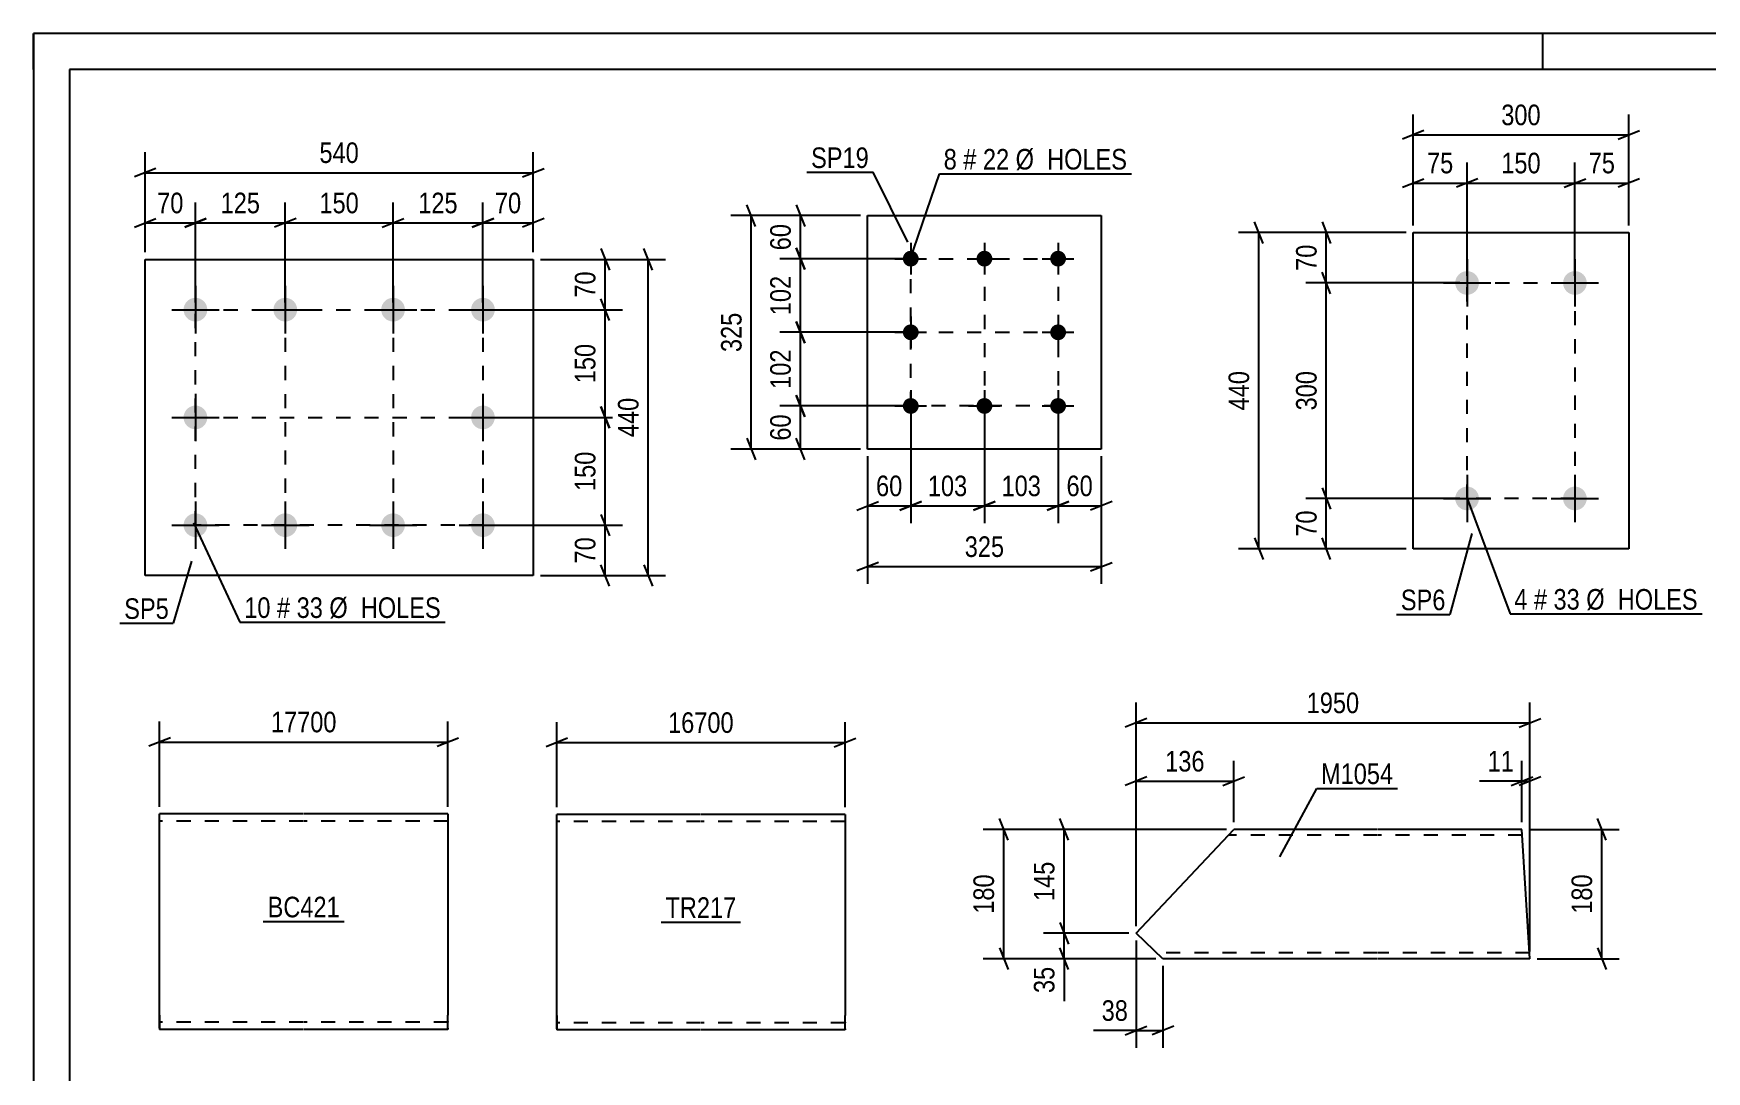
# Model space of a CAD drawing. Header units: millimetres. Extents: x 0 to 420, y 0 to 297.
# Drawn here: x 0 to 232.8, y 152.5 to 297 of the extents above; entities that cross this region are included whole.
import ezdxf

# ---------------------------------------------------------------- set-up
doc = ezdxf.new("R2010")
doc.units = ezdxf.units.MM
doc.linetypes.add('DXK_LINE_DOT2', pattern=[3.9198, 1.9599, -1.9599])
doc.styles.add('Arial Narrow', font='ARIALN.TTF', dxfattribs={"height": 0.2})

# ---------------------------------------------------------------- blocks, each defined once
blk = doc.blocks.new('Unknown-570388491-1163')
at = {"color": 5, "linetype": 'Continuous'}
for p, q in [((420, 297), (0, 297)), ((0, 297), (0, 0)), ((0, 292), (0, 297)), ((210, 292), (210, 297)), ((415, 292), (5, 292)), ((5, 292), (5, 5))]:
    blk.add_line(p, q, dxfattribs=at)
blk = doc.blocks.new('Part-570388491-10298 - 10297')
at = {"color": 2, "linetype": 'Continuous'}
for p, q in [((153.41, 171.75), (167.01, 186.21)), ((187.01, 186.21), (167.01, 186.21)), ((207.11, 186.21), (187.11, 186.21)), ((208.22, 168.21), (207.11, 186.21)), ((157.16, 168.21), (153.41, 171.75)), ((187.01, 168.21), (157.16, 168.21)), ((208.22, 168.21), (187.11, 168.21))]:
    blk.add_line(p, q, dxfattribs=at)
at = {"color": 7, "linetype": 'DXK_LINE_DOT2'}
for p, q in [((187.01, 185.41), (166.26, 185.41)), ((207.16, 185.41), (187.11, 185.41)), ((187.01, 169.01), (156.31, 169.01)), ((208.17, 169.01), (187.11, 169.01)), ((208.17, 169.01), (208.17, 169.08))]:
    blk.add_line(p, q, dxfattribs=at)
blk = doc.blocks.new('Part-570388491-10343 - 10342')
at = {"color": 2, "linetype": 'Continuous'}
for p, q in [((116.07, 239.15), (116.07, 271.65)), ((116.07, 271.65), (148.57, 271.65)), ((148.57, 271.65), (148.57, 239.15)), ((148.57, 239.15), (116.07, 239.15))]:
    blk.add_line(p, q, dxfattribs=at)
blk = doc.blocks.new('Bolt-570388491-10344 - 10342')
at = {"linetype": 'Continuous'}
for points in [[(122.07, 266.75, -1), (122.07, 264.55, -1)], [(132.32, 266.75, -1), (132.32, 264.55, -1)], [(142.57, 266.75, -1), (142.57, 264.55, -1)], [(122.07, 256.5, -1), (122.07, 254.3, -1)], [(142.57, 256.5, -1), (142.57, 254.3, -1)], [(122.07, 246.25, -1), (122.07, 244.05, -1)], [(132.32, 246.25, -1), (132.32, 244.05, -1)], [(142.57, 246.25, -1), (142.57, 244.05, -1)]]:
    blk.add_hatch(color=1, dxfattribs=at).paths.add_polyline_path(points)
at = {"color": 1, "linetype": 'Continuous'}
for p, q in [((122.07, 267.85), (122.07, 263.45)), ((132.32, 267.85), (132.32, 263.45)), ((142.57, 267.85), (142.57, 263.45)), ((119.87, 265.65), (124.27, 265.65)), ((130.12, 265.65), (134.52, 265.65)), ((140.37, 265.65), (144.77, 265.65)), ((122.07, 257.6), (122.07, 253.2)), ((142.57, 257.6), (142.57, 253.2)), ((119.87, 255.4), (124.27, 255.4)), ((140.37, 255.4), (144.77, 255.4)), ((122.07, 247.35), (122.07, 242.95)), ((132.32, 247.35), (132.32, 242.95)), ((142.57, 247.35), (142.57, 242.95)), ((119.87, 245.15), (124.27, 245.15)), ((130.12, 245.15), (134.52, 245.15)), ((140.37, 245.15), (144.77, 245.15))]:
    blk.add_line(p, q, dxfattribs=at)
blk = doc.blocks.new('Part-570388491-10375 - 10374')
at = {"color": 2, "linetype": 'Continuous'}
for p, q in [((92.82, 188.29), (72.82, 188.29)), ((72.82, 160.29), (72.82, 188.29)), ((112.92, 188.29), (92.92, 188.29)), ((112.92, 188.29), (112.92, 186.29)), ((112.92, 186.29), (112.92, 160.29)), ((72.82, 160.29), (72.82, 158.29)), ((112.92, 158.29), (112.92, 160.29)), ((92.82, 158.29), (72.82, 158.29)), ((112.92, 158.29), (92.92, 158.29))]:
    blk.add_line(p, q, dxfattribs=at)
at = {"color": 7, "linetype": 'DXK_LINE_DOT2'}
for p, q in [((92.82, 187.29), (72.82, 187.29)), ((112.92, 187.29), (92.92, 187.29)), ((72.82, 158.44), (72.82, 160.29)), ((72.82, 159.29), (72.82, 159.37)), ((92.82, 159.29), (72.82, 159.29)), ((112.92, 159.29), (92.92, 159.29)), ((112.92, 159.29), (112.92, 160.29)), ((112.92, 159.37), (112.92, 159.29)), ((112.92, 158.44), (112.92, 158.29))]:
    blk.add_line(p, q, dxfattribs=at)
blk = doc.blocks.new('Part-570388491-10388 - 10387')
at = {"color": 2, "linetype": 'Continuous'}
for p, q in [((191.98, 225.27), (191.98, 269.27)), ((191.98, 269.27), (221.98, 269.27)), ((221.98, 269.27), (221.98, 225.27)), ((221.98, 225.27), (191.98, 225.27))]:
    blk.add_line(p, q, dxfattribs=at)
blk = doc.blocks.new('Bolt-570388491-10389 - 10387')
at = {"linetype": 'Continuous'}
for points in [[(199.48, 263.92, -1), (199.48, 260.62, -1)], [(214.48, 263.92, -1), (214.48, 260.62, -1)], [(199.48, 233.92, -1), (199.48, 230.62, -1)], [(214.48, 233.92, -1), (214.48, 230.62, -1)]]:
    blk.add_hatch(color=1, dxfattribs=at).paths.add_polyline_path(points)
at = {"color": 1, "linetype": 'Continuous'}
for p, q in [((199.48, 265.57), (199.48, 258.97)), ((214.48, 265.57), (214.48, 258.97)), ((196.18, 262.27), (202.78, 262.27)), ((211.18, 262.27), (217.78, 262.27)), ((199.48, 235.57), (199.48, 228.97)), ((214.48, 235.57), (214.48, 228.97)), ((196.18, 232.27), (202.78, 232.27)), ((211.18, 232.27), (217.78, 232.27))]:
    blk.add_line(p, q, dxfattribs=at)
blk = doc.blocks.new('Part-570388491-10396 - 10395')
at = {"color": 2, "linetype": 'Continuous'}
for p, q in [((37.56, 188.37), (17.56, 188.37)), ((17.56, 160.37), (17.56, 188.37)), ((57.66, 188.37), (37.66, 188.37)), ((57.66, 188.37), (57.66, 186.37)), ((57.66, 186.37), (57.66, 160.37)), ((17.56, 160.37), (17.56, 158.37)), ((37.56, 158.37), (17.56, 158.37)), ((57.66, 158.37), (37.66, 158.37)), ((57.66, 158.37), (57.66, 160.37))]:
    blk.add_line(p, q, dxfattribs=at)
at = {"color": 7, "linetype": 'DXK_LINE_DOT2'}
for p, q in [((37.56, 187.37), (17.56, 187.37)), ((57.66, 187.37), (37.66, 187.37)), ((17.56, 158.52), (17.56, 160.37)), ((17.56, 159.37), (17.56, 159.45)), ((37.56, 159.37), (17.56, 159.37)), ((57.66, 159.37), (37.66, 159.37)), ((57.66, 159.37), (57.66, 160.37)), ((57.66, 159.45), (57.66, 159.37)), ((57.66, 158.52), (57.66, 158.37))]:
    blk.add_line(p, q, dxfattribs=at)
blk = doc.blocks.new('Part-570388491-10409 - 10408')
at = {"color": 2, "linetype": 'Continuous'}
for p, q in [((15.54, 221.55), (15.54, 265.55)), ((15.54, 265.55), (69.54, 265.55)), ((69.54, 265.55), (69.54, 221.55)), ((69.54, 221.55), (15.54, 221.55))]:
    blk.add_line(p, q, dxfattribs=at)
blk = doc.blocks.new('Bolt-570388491-10410 - 10408')
at = {"linetype": 'Continuous'}
for points in [[(22.54, 260.2, -1), (22.54, 256.9, -1)], [(35.04, 260.2, -1), (35.04, 256.9, -1)], [(50.04, 260.2, -1), (50.04, 256.9, -1)], [(62.54, 260.2, -1), (62.54, 256.9, -1)], [(22.54, 245.2, -1), (22.54, 241.9, -1)], [(62.54, 245.2, -1), (62.54, 241.9, -1)], [(22.54, 230.2, -1), (22.54, 226.9, -1)], [(35.04, 230.2, -1), (35.04, 226.9, -1)], [(50.04, 230.2, -1), (50.04, 226.9, -1)], [(62.54, 230.2, -1), (62.54, 226.9, -1)]]:
    blk.add_hatch(color=1, dxfattribs=at).paths.add_polyline_path(points)
at = {"color": 1, "linetype": 'Continuous'}
for p, q in [((22.54, 261.85), (22.54, 255.25)), ((35.04, 261.85), (35.04, 255.25)), ((50.04, 261.85), (50.04, 255.25)), ((62.54, 261.85), (62.54, 255.25)), ((19.24, 258.55), (25.84, 258.55)), ((31.74, 258.55), (38.34, 258.55)), ((46.74, 258.55), (53.34, 258.55)), ((59.24, 258.55), (65.84, 258.55)), ((22.54, 246.85), (22.54, 240.25)), ((62.54, 246.85), (62.54, 240.25)), ((19.24, 243.55), (25.84, 243.55)), ((59.24, 243.55), (65.84, 243.55)), ((22.54, 231.85), (22.54, 225.25)), ((35.04, 231.85), (35.04, 225.25)), ((50.04, 231.85), (50.04, 225.25)), ((62.54, 231.85), (62.54, 225.25)), ((19.24, 228.55), (25.84, 228.55)), ((31.74, 228.55), (38.34, 228.55)), ((46.74, 228.55), (53.34, 228.55)), ((59.24, 228.55), (65.84, 228.55))]:
    blk.add_line(p, q, dxfattribs=at)
blk = doc.blocks.new('Rectangle-570388491-11937 - 10342')
at = {"color": 1, "linetype": 'DXK_LINE_DOT2'}
blk.add_lwpolyline([(122.07, 265.65), (142.57, 265.65), (142.57, 245.15), (122.07, 245.15), (122.07, 265.65)], close=True, dxfattribs=at)
blk = doc.blocks.new('Rectangle-570388491-11967 - 10387')
at = {"color": 1, "linetype": 'DXK_LINE_DOT2'}
blk.add_lwpolyline([(199.48, 262.27), (214.48, 262.27), (214.48, 232.27), (199.48, 232.27), (199.48, 262.27)], close=True, dxfattribs=at)
blk = doc.blocks.new('Rectangle-570388491-11889 - 10408')
at = {"color": 1, "linetype": 'DXK_LINE_DOT2'}
blk.add_lwpolyline([(22.54, 258.55), (62.54, 258.55), (62.54, 228.55), (22.54, 228.55), (22.54, 258.55)], close=True, dxfattribs=at)
blk = doc.blocks.new('Line-570388491-11947 - 10342')
at = {"color": 1, "linetype": 'DXK_LINE_DOT2'}
blk.add_line((132.32, 265.65), (132.32, 245.15), dxfattribs=at)
blk = doc.blocks.new('Line-570388491-11899 - 10408')
at = {"color": 1, "linetype": 'DXK_LINE_DOT2'}
blk.add_line((35.04, 258.55), (35.04, 228.55), dxfattribs=at)
blk = doc.blocks.new('Line-570388491-11954 - 10342')
at = {"color": 1, "linetype": 'DXK_LINE_DOT2'}
blk.add_line((122.07, 255.4), (142.57, 255.4), dxfattribs=at)
blk = doc.blocks.new('Line-570388491-11906 - 10408')
at = {"color": 1, "linetype": 'DXK_LINE_DOT2'}
blk.add_line((22.54, 243.55), (62.54, 243.55), dxfattribs=at)
blk = doc.blocks.new('Line-570388491-11913 - 10408')
at = {"color": 1, "linetype": 'DXK_LINE_DOT2'}
blk.add_line((50.04, 258.55), (50.04, 228.55), dxfattribs=at)
blk = doc.blocks.new('StraightDimension-570388491-10548 - 10297')
at = {"color": 7, "linetype": 'Continuous'}
for p, q in [((153.41, 170.75), (153.41, 155.81)), ((157.16, 167.21), (157.16, 155.81)), ((151.91, 157.61), (154.91, 158.81)), ((158.66, 158.81), (155.66, 157.61)), ((153.41, 158.21), (157.16, 158.21))]:
    blk.add_line(p, q, dxfattribs=at)
at = {"color": 0}
blk.add_wipeout([(152.88, 158.96), (152.88, 163.16), (148.03, 163.16), (148.03, 158.96)], dxfattribs=at)
at = {"color": 7, "linetype": 'Continuous'}
blk.add_line((153.41, 158.21), (147.5, 158.21), dxfattribs=at)
blk.add_line((153.41, 158.21), (147.5, 158.21), dxfattribs=at)
at = {"color": 3, "style": 'Arial Narrow'}
blk.add_text('38', height=2.863, dxfattribs=at).set_placement((148.63, 159.56))
blk = doc.blocks.new('StraightDimension-570388491-10540 - 10297')
at = {"color": 7, "linetype": 'Continuous'}
for p, q in [((207.11, 187.21), (207.11, 195.76)), ((208.22, 169.21), (208.22, 195.76)), ((205.61, 192.31), (208.61, 193.51)), ((209.72, 193.51), (206.72, 192.31)), ((207.11, 192.91), (208.22, 192.91))]:
    blk.add_line(p, q, dxfattribs=at)
at = {"color": 0}
blk.add_wipeout([(206.59, 193.66), (206.59, 197.86), (201.73, 197.86), (201.73, 193.66)], dxfattribs=at)
at = {"color": 7, "linetype": 'Continuous'}
blk.add_line((207.11, 192.91), (201.21, 192.91), dxfattribs=at)
blk.add_line((207.11, 192.91), (201.21, 192.91), dxfattribs=at)
at = {"color": 3, "style": 'Arial Narrow'}
blk.add_text('11', height=2.863, dxfattribs=at).set_placement((202.33, 194.26))
blk = doc.blocks.new('StraightDimension-570388491-10553 - 10297')
at = {"color": 7, "linetype": 'Continuous'}
for p, q in [((142.81, 173.25), (144.01, 170.25)), ((152.41, 171.75), (140.56, 171.75)), ((143.41, 168.21), (143.41, 171.75)), ((156.16, 168.21), (140.56, 168.21)), ((144.01, 166.71), (142.81, 169.71))]:
    blk.add_line(p, q, dxfattribs=at)
at = {"color": 0}
blk.add_wipeout([(142.66, 167.69), (138.46, 167.69), (138.46, 162.83), (142.66, 162.83)], dxfattribs=at)
at = {"color": 7, "linetype": 'Continuous'}
blk.add_line((143.41, 168.21), (143.41, 162.31), dxfattribs=at)
blk.add_line((143.41, 168.21), (143.41, 162.31), dxfattribs=at)
at = {"color": 3, "style": 'Arial Narrow'}
blk.add_text('35', height=2.863, rotation=90.0002, dxfattribs=at).set_placement((142.06, 163.43))
blk = doc.blocks.new('StraightDimension-570388491-10560 - 10297')
at = {"color": 7, "linetype": 'Continuous'}
for p, q in [((218.82, 184.71), (217.62, 187.71)), ((208.11, 186.21), (220.62, 186.21)), ((218.22, 168.21), (218.22, 186.21)), ((209.22, 168.21), (220.62, 168.21)), ((217.62, 169.71), (218.82, 166.71))]:
    blk.add_line(p, q, dxfattribs=at)
at = {"color": 0}
blk.add_wipeout([(217.47, 180.56), (213.27, 180.56), (213.27, 173.87), (217.47, 173.87)], dxfattribs=at)
at = {"color": 3, "style": 'Arial Narrow'}
blk.add_text('180', height=2.863, rotation=90.0002, dxfattribs=at).set_placement((216.87, 174.47))
blk = doc.blocks.new('StraightDimension-570388491-10552 - 10297')
at = {"color": 7, "linetype": 'Continuous'}
for p, q in [((144.01, 184.71), (142.81, 187.71)), ((166.01, 186.21), (140.56, 186.21)), ((143.41, 171.75), (143.41, 186.21)), ((142.81, 173.25), (144.01, 170.25)), ((152.41, 171.75), (140.56, 171.75))]:
    blk.add_line(p, q, dxfattribs=at)
at = {"color": 0}
blk.add_wipeout([(142.66, 182.32), (138.46, 182.32), (138.46, 175.64), (142.66, 175.64)], dxfattribs=at)
at = {"color": 3, "style": 'Arial Narrow'}
blk.add_text('145', height=2.863, rotation=90.0002, dxfattribs=at).set_placement((142.06, 176.24))
blk = doc.blocks.new('StraightDimension-570388491-10544 - 10297')
at = {"color": 7, "linetype": 'Continuous'}
for p, q in [((153.41, 172.75), (153.41, 195.76)), ((167.01, 187.21), (167.01, 195.76)), ((154.91, 193.51), (151.91, 192.31)), ((165.51, 192.31), (168.51, 193.51)), ((153.41, 192.91), (167.01, 192.91))]:
    blk.add_line(p, q, dxfattribs=at)
at = {"color": 0}
blk.add_wipeout([(163.55, 193.66), (163.55, 197.86), (156.87, 197.86), (156.87, 193.66)], dxfattribs=at)
at = {"color": 3, "style": 'Arial Narrow'}
blk.add_text('136', height=2.863, dxfattribs=at).set_placement((157.47, 194.26))
blk = doc.blocks.new('StraightDimension-570388491-10566 - 10297')
at = {"color": 7, "linetype": 'Continuous'}
for p, q in [((153.41, 172.75), (153.41, 203.89)), ((208.22, 169.21), (208.22, 203.89)), ((154.91, 201.64), (151.91, 200.44)), ((153.41, 201.04), (208.22, 201.04)), ((206.72, 200.44), (209.72, 201.64))]:
    blk.add_line(p, q, dxfattribs=at)
at = {"color": 0}
blk.add_wipeout([(185.07, 201.79), (185.07, 205.99), (176.56, 205.99), (176.56, 201.79)], dxfattribs=at)
at = {"color": 3, "style": 'Arial Narrow'}
blk.add_text('1950', height=2.863, dxfattribs=at).set_placement((177.16, 202.39))
blk = doc.blocks.new('StraightDimension-570388491-12162 - 10297')
at = {"color": 7, "linetype": 'Continuous'}
for p, q in [((135.6, 184.71), (134.4, 187.71)), ((166.01, 186.21), (132.15, 186.21)), ((135, 168.21), (135, 186.21)), ((156.16, 168.21), (132.15, 168.21)), ((134.4, 169.71), (135.6, 166.71))]:
    blk.add_line(p, q, dxfattribs=at)
at = {"color": 0}
blk.add_wipeout([(134.25, 180.56), (130.05, 180.56), (130.05, 173.87), (134.25, 173.87)], dxfattribs=at)
at = {"color": 3, "style": 'Arial Narrow'}
blk.add_text('180', height=2.863, rotation=90.0002, dxfattribs=at).set_placement((133.65, 174.47))
blk = doc.blocks.new('StraightDimension-570388491-10630 - 10342')
at = {"color": 7, "linetype": 'Continuous'}
for p, q in [((106.12, 273.15), (107.32, 270.15)), ((115.07, 271.65), (103.87, 271.65)), ((106.72, 265.65), (106.72, 271.65)), ((121.07, 265.65), (103.87, 265.65)), ((107.32, 264.15), (106.12, 267.15))]:
    blk.add_line(p, q, dxfattribs=at)
at = {"color": 0}
blk.add_wipeout([(105.97, 271.07), (101.77, 271.07), (101.77, 266.22), (105.97, 266.22)], dxfattribs=at)
at = {"color": 3, "style": 'Arial Narrow'}
blk.add_text('60', height=2.863, rotation=90.0002, dxfattribs=at).set_placement((105.37, 266.82))
blk = doc.blocks.new('StraightDimension-570388491-10646 - 10342')
at = {"color": 7, "linetype": 'Continuous'}
for p, q in [((100.48, 270.15), (99.28, 273.15)), ((115.07, 271.65), (97.03, 271.65)), ((99.88, 239.15), (99.88, 271.65)), ((99.28, 240.65), (100.48, 237.65)), ((115.07, 239.15), (97.03, 239.15))]:
    blk.add_line(p, q, dxfattribs=at)
at = {"color": 0}
blk.add_wipeout([(99.13, 258.74), (94.93, 258.74), (94.93, 252.05), (99.13, 252.05)], dxfattribs=at)
at = {"color": 3, "style": 'Arial Narrow'}
blk.add_text('325', height=2.863, rotation=90.0002, dxfattribs=at).set_placement((98.53, 252.65))
blk = doc.blocks.new('StraightDimension-570388491-10650 - 10342')
at = {"color": 7, "linetype": 'Continuous'}
for p, q in [((142.57, 244.15), (142.57, 228.84)), ((148.57, 238.15), (148.57, 228.84)), ((141.07, 230.64), (144.07, 231.84)), ((142.57, 231.24), (148.57, 231.24)), ((150.07, 231.84), (147.07, 230.64))]:
    blk.add_line(p, q, dxfattribs=at)
at = {"color": 0}
blk.add_wipeout([(148, 231.99), (148, 236.19), (143.14, 236.19), (143.14, 231.99)], dxfattribs=at)
at = {"color": 3, "style": 'Arial Narrow'}
blk.add_text('60', height=2.863, dxfattribs=at).set_placement((143.74, 232.59))
blk = doc.blocks.new('StraightDimension-570388491-10631 - 10342')
at = {"color": 7, "linetype": 'Continuous'}
for p, q in [((121.07, 265.65), (103.87, 265.65)), ((106.12, 267.15), (107.32, 264.15)), ((106.72, 255.4), (106.72, 265.65)), ((107.32, 253.9), (106.12, 256.9)), ((121.07, 255.4), (103.87, 255.4))]:
    blk.add_line(p, q, dxfattribs=at)
at = {"color": 0}
blk.add_wipeout([(105.97, 263.86), (101.77, 263.86), (101.77, 257.18), (105.97, 257.18)], dxfattribs=at)
at = {"color": 3, "style": 'Arial Narrow'}
blk.add_text('102', height=2.863, rotation=90.0002, dxfattribs=at).set_placement((105.37, 257.78))
blk = doc.blocks.new('StraightDimension-570388491-10632 - 10342')
at = {"color": 7, "linetype": 'Continuous'}
for p, q in [((106.12, 256.9), (107.32, 253.9)), ((121.07, 255.4), (103.87, 255.4)), ((106.72, 245.15), (106.72, 255.4)), ((121.07, 245.15), (103.87, 245.15)), ((107.32, 243.65), (106.12, 246.65))]:
    blk.add_line(p, q, dxfattribs=at)
at = {"color": 0}
blk.add_wipeout([(105.97, 253.61), (101.77, 253.61), (101.77, 246.93), (105.97, 246.93)], dxfattribs=at)
at = {"color": 3, "style": 'Arial Narrow'}
blk.add_text('102', height=2.863, rotation=90.0002, dxfattribs=at).set_placement((105.37, 247.53))
blk = doc.blocks.new('StraightDimension-570388491-10633 - 10342')
at = {"color": 7, "linetype": 'Continuous'}
for p, q in [((121.07, 245.15), (103.87, 245.15)), ((106.12, 246.65), (107.32, 243.65)), ((106.72, 239.15), (106.72, 245.15)), ((107.32, 237.65), (106.12, 240.65)), ((115.07, 239.15), (103.87, 239.15))]:
    blk.add_line(p, q, dxfattribs=at)
at = {"color": 0}
blk.add_wipeout([(105.97, 244.57), (101.77, 244.57), (101.77, 239.72), (105.97, 239.72)], dxfattribs=at)
at = {"color": 3, "style": 'Arial Narrow'}
blk.add_text('60', height=2.863, rotation=90.0002, dxfattribs=at).set_placement((105.37, 240.32))
blk = doc.blocks.new('StraightDimension-570388491-10651 - 10342')
at = {"color": 7, "linetype": 'Continuous'}
for p, q in [((132.32, 244.15), (132.32, 228.84)), ((142.57, 244.15), (142.57, 228.84)), ((130.82, 230.64), (133.82, 231.84)), ((132.32, 231.24), (142.57, 231.24)), ((144.07, 231.84), (141.07, 230.64))]:
    blk.add_line(p, q, dxfattribs=at)
at = {"color": 0}
blk.add_wipeout([(140.79, 231.99), (140.79, 236.19), (134.1, 236.19), (134.1, 231.99)], dxfattribs=at)
at = {"color": 3, "style": 'Arial Narrow'}
blk.add_text('103', height=2.863, dxfattribs=at).set_placement((134.7, 232.59))
blk = doc.blocks.new('StraightDimension-570388491-10652 - 10342')
at = {"color": 7, "linetype": 'Continuous'}
for p, q in [((122.07, 244.15), (122.07, 228.84)), ((132.32, 244.15), (132.32, 228.84)), ((120.57, 230.64), (123.57, 231.84)), ((122.07, 231.24), (132.32, 231.24)), ((133.82, 231.84), (130.82, 230.64))]:
    blk.add_line(p, q, dxfattribs=at)
at = {"color": 0}
blk.add_wipeout([(130.54, 231.99), (130.54, 236.19), (123.85, 236.19), (123.85, 231.99)], dxfattribs=at)
at = {"color": 3, "style": 'Arial Narrow'}
blk.add_text('103', height=2.863, dxfattribs=at).set_placement((124.45, 232.59))
blk = doc.blocks.new('StraightDimension-570388491-10653 - 10342')
at = {"color": 7, "linetype": 'Continuous'}
for p, q in [((122.07, 244.15), (122.07, 228.84)), ((116.07, 238.15), (116.07, 228.84)), ((114.57, 230.64), (117.57, 231.84)), ((116.07, 231.24), (122.07, 231.24)), ((123.57, 231.84), (120.57, 230.64))]:
    blk.add_line(p, q, dxfattribs=at)
at = {"color": 0}
blk.add_wipeout([(121.5, 231.99), (121.5, 236.19), (116.64, 236.19), (116.64, 231.99)], dxfattribs=at)
at = {"color": 3, "style": 'Arial Narrow'}
blk.add_text('60', height=2.863, dxfattribs=at).set_placement((117.24, 232.59))
blk = doc.blocks.new('StraightDimension-570388491-10666 - 10342')
at = {"color": 7, "linetype": 'Continuous'}
for p, q in [((116.07, 238.15), (116.07, 220.38)), ((148.57, 238.15), (148.57, 220.38)), ((117.57, 223.38), (114.57, 222.18)), ((116.07, 222.78), (148.57, 222.78)), ((147.07, 222.18), (150.07, 223.38))]:
    blk.add_line(p, q, dxfattribs=at)
at = {"color": 0}
blk.add_wipeout([(135.66, 223.53), (135.66, 227.73), (128.98, 227.73), (128.98, 223.53)], dxfattribs=at)
at = {"color": 3, "style": 'Arial Narrow'}
blk.add_text('325', height=2.863, dxfattribs=at).set_placement((129.58, 224.13))
blk = doc.blocks.new('StraightDimension-570388491-10686 - 10374')
at = {"color": 7, "linetype": 'Continuous'}
for p, q in [((72.82, 189.29), (72.82, 201.14)), ((112.92, 189.29), (112.92, 201.14)), ((74.32, 198.89), (71.32, 197.69)), ((72.82, 198.29), (112.92, 198.29)), ((111.42, 197.69), (114.42, 198.89))]:
    blk.add_line(p, q, dxfattribs=at)
at = {"color": 0}
blk.add_wipeout([(98.04, 199.04), (98.04, 203.24), (87.7, 203.24), (87.7, 199.04)], dxfattribs=at)
at = {"color": 3, "style": 'Arial Narrow'}
blk.add_text('16700', height=2.863, dxfattribs=at).set_placement((88.3, 199.64))
blk = doc.blocks.new('StraightDimension-570388491-10692 - 10387')
at = {"color": 7, "linetype": 'Continuous'}
for p, q in [((179.29, 233.77), (180.49, 230.77)), ((198.48, 232.27), (177.04, 232.27)), ((179.89, 225.27), (179.89, 232.27)), ((180.49, 223.77), (179.29, 226.77)), ((190.98, 225.27), (177.04, 225.27))]:
    blk.add_line(p, q, dxfattribs=at)
at = {"color": 0}
blk.add_wipeout([(179.14, 231.2), (174.94, 231.2), (174.94, 226.35), (179.14, 226.35)], dxfattribs=at)
at = {"color": 3, "style": 'Arial Narrow'}
blk.add_text('70', height=2.863, rotation=90.0002, dxfattribs=at).set_placement((178.54, 226.95))
blk = doc.blocks.new('StraightDimension-570388491-10691 - 10387')
at = {"color": 7, "linetype": 'Continuous'}
for p, q in [((180.49, 260.77), (179.29, 263.77)), ((198.48, 262.27), (177.04, 262.27)), ((179.89, 232.27), (179.89, 262.27)), ((179.29, 233.77), (180.49, 230.77)), ((198.48, 232.27), (177.04, 232.27))]:
    blk.add_line(p, q, dxfattribs=at)
at = {"color": 0}
blk.add_wipeout([(179.14, 250.62), (174.94, 250.62), (174.94, 243.93), (179.14, 243.93)], dxfattribs=at)
at = {"color": 3, "style": 'Arial Narrow'}
blk.add_text('300', height=2.863, rotation=90.0002, dxfattribs=at).set_placement((178.54, 244.53))
blk = doc.blocks.new('StraightDimension-570388491-10707 - 10387')
at = {"color": 7, "linetype": 'Continuous'}
for p, q in [((199.48, 263.27), (199.48, 279.03)), ((214.48, 263.27), (214.48, 279.03)), ((200.98, 276.78), (197.98, 275.58)), ((199.48, 276.18), (214.48, 276.18)), ((212.98, 275.58), (215.98, 276.78))]:
    blk.add_line(p, q, dxfattribs=at)
at = {"color": 0}
blk.add_wipeout([(210.32, 276.93), (210.32, 281.13), (203.63, 281.13), (203.63, 276.93)], dxfattribs=at)
at = {"color": 3, "style": 'Arial Narrow'}
blk.add_text('150', height=2.863, dxfattribs=at).set_placement((204.23, 277.53))
blk = doc.blocks.new('StraightDimension-570388491-10702 - 10387')
at = {"color": 7, "linetype": 'Continuous'}
for p, q in [((171.1, 267.77), (169.9, 270.77)), ((190.98, 269.27), (167.65, 269.27)), ((170.5, 225.27), (170.5, 269.27)), ((169.9, 226.77), (171.1, 223.77)), ((190.98, 225.27), (167.65, 225.27))]:
    blk.add_line(p, q, dxfattribs=at)
at = {"color": 0}
blk.add_wipeout([(169.75, 250.62), (165.55, 250.62), (165.55, 243.93), (169.75, 243.93)], dxfattribs=at)
at = {"color": 3, "style": 'Arial Narrow'}
blk.add_text('440', height=2.863, rotation=90.0002, dxfattribs=at).set_placement((169.15, 244.53))
blk = doc.blocks.new('StraightDimension-570388491-10690 - 10387')
at = {"color": 7, "linetype": 'Continuous'}
for p, q in [((179.29, 270.77), (180.49, 267.77)), ((190.98, 269.27), (177.04, 269.27)), ((179.89, 262.27), (179.89, 269.27)), ((180.49, 260.77), (179.29, 263.77)), ((198.48, 262.27), (177.04, 262.27))]:
    blk.add_line(p, q, dxfattribs=at)
at = {"color": 0}
blk.add_wipeout([(179.14, 268.2), (174.94, 268.2), (174.94, 263.35), (179.14, 263.35)], dxfattribs=at)
at = {"color": 3, "style": 'Arial Narrow'}
blk.add_text('70', height=2.863, rotation=90.0002, dxfattribs=at).set_placement((178.54, 263.95))
blk = doc.blocks.new('StraightDimension-570388491-10706 - 10387')
at = {"color": 7, "linetype": 'Continuous'}
for p, q in [((214.48, 263.27), (214.48, 279.03)), ((221.98, 270.27), (221.98, 279.03)), ((212.98, 275.58), (215.98, 276.78)), ((214.48, 276.18), (221.98, 276.18)), ((223.48, 276.78), (220.48, 275.58))]:
    blk.add_line(p, q, dxfattribs=at)
at = {"color": 0}
blk.add_wipeout([(220.65, 276.93), (220.65, 281.13), (215.8, 281.13), (215.8, 276.93)], dxfattribs=at)
at = {"color": 3, "style": 'Arial Narrow'}
blk.add_text('75', height=2.863, dxfattribs=at).set_placement((216.4, 277.53))
blk = doc.blocks.new('StraightDimension-570388491-10708 - 10387')
at = {"color": 7, "linetype": 'Continuous'}
for p, q in [((191.98, 270.27), (191.98, 279.03)), ((199.48, 263.27), (199.48, 279.03)), ((190.48, 275.58), (193.48, 276.78)), ((191.98, 276.18), (199.48, 276.18)), ((200.98, 276.78), (197.98, 275.58))]:
    blk.add_line(p, q, dxfattribs=at)
at = {"color": 0}
blk.add_wipeout([(198.15, 276.93), (198.15, 281.13), (193.3, 281.13), (193.3, 276.93)], dxfattribs=at)
at = {"color": 3, "style": 'Arial Narrow'}
blk.add_text('75', height=2.863, dxfattribs=at).set_placement((193.9, 277.53))
blk = doc.blocks.new('StraightDimension-570388491-10718 - 10387')
at = {"color": 7, "linetype": 'Continuous'}
for p, q in [((191.98, 270.27), (191.98, 285.73)), ((221.98, 270.27), (221.98, 285.73)), ((193.48, 283.48), (190.48, 282.28)), ((191.98, 282.88), (221.98, 282.88)), ((220.48, 282.28), (223.48, 283.48))]:
    blk.add_line(p, q, dxfattribs=at)
at = {"color": 0}
blk.add_wipeout([(210.32, 283.63), (210.32, 287.83), (203.63, 287.83), (203.63, 283.63)], dxfattribs=at)
at = {"color": 3, "style": 'Arial Narrow'}
blk.add_text('300', height=2.863, dxfattribs=at).set_placement((204.23, 284.23))
blk = doc.blocks.new('StraightDimension-570388491-10722 - 10395')
at = {"color": 7, "linetype": 'Continuous'}
for p, q in [((17.56, 189.37), (17.56, 201.22)), ((57.66, 189.37), (57.66, 201.22)), ((19.06, 198.97), (16.06, 197.77)), ((17.56, 198.37), (57.66, 198.37)), ((56.16, 197.77), (59.16, 198.97))]:
    blk.add_line(p, q, dxfattribs=at)
at = {"color": 0}
blk.add_wipeout([(42.78, 199.12), (42.78, 203.32), (32.44, 203.32), (32.44, 199.12)], dxfattribs=at)
at = {"color": 3, "style": 'Arial Narrow'}
blk.add_text('17700', height=2.863, dxfattribs=at).set_placement((33.04, 199.72))
blk = doc.blocks.new('StraightDimension-570388491-10728 - 10408')
at = {"color": 7, "linetype": 'Continuous'}
for p, q in [((80.14, 242.05), (78.94, 245.05)), ((63.54, 243.55), (81.94, 243.55)), ((79.54, 228.55), (79.54, 243.55)), ((63.54, 228.55), (81.94, 228.55)), ((78.94, 230.05), (80.14, 227.05))]:
    blk.add_line(p, q, dxfattribs=at)
at = {"color": 0}
blk.add_wipeout([(78.79, 239.39), (74.59, 239.39), (74.59, 232.71), (78.79, 232.71)], dxfattribs=at)
at = {"color": 3, "style": 'Arial Narrow'}
blk.add_text('150', height=2.863, rotation=90.0002, dxfattribs=at).set_placement((78.19, 233.31))
blk = doc.blocks.new('StraightDimension-570388491-10748 - 10408')
at = {"color": 7, "linetype": 'Continuous'}
for p, q in [((35.04, 259.55), (35.04, 273.47)), ((50.04, 259.55), (50.04, 273.47)), ((36.54, 271.22), (33.54, 270.02)), ((35.04, 270.62), (50.04, 270.62)), ((48.54, 270.02), (51.54, 271.22))]:
    blk.add_line(p, q, dxfattribs=at)
at = {"color": 0}
blk.add_wipeout([(45.88, 271.37), (45.88, 275.57), (39.19, 275.57), (39.19, 271.37)], dxfattribs=at)
at = {"color": 3, "style": 'Arial Narrow'}
blk.add_text('150', height=2.863, dxfattribs=at).set_placement((39.79, 271.97))
blk = doc.blocks.new('StraightDimension-570388491-10726 - 10408')
at = {"color": 7, "linetype": 'Continuous'}
for p, q in [((70.54, 265.55), (81.94, 265.55)), ((78.94, 267.05), (80.14, 264.05)), ((79.54, 258.55), (79.54, 265.55)), ((63.54, 258.55), (81.94, 258.55)), ((80.14, 257.05), (78.94, 260.05))]:
    blk.add_line(p, q, dxfattribs=at)
at = {"color": 0}
blk.add_wipeout([(78.79, 264.48), (74.59, 264.48), (74.59, 259.62), (78.79, 259.62)], dxfattribs=at)
at = {"color": 3, "style": 'Arial Narrow'}
blk.add_text('70', height=2.863, rotation=90.0002, dxfattribs=at).set_placement((78.19, 260.22))
blk = doc.blocks.new('StraightDimension-570388491-10727 - 10408')
at = {"color": 7, "linetype": 'Continuous'}
for p, q in [((63.54, 258.55), (81.94, 258.55)), ((80.14, 257.05), (78.94, 260.05)), ((79.54, 243.55), (79.54, 258.55)), ((78.94, 245.05), (80.14, 242.05)), ((63.54, 243.55), (81.94, 243.55))]:
    blk.add_line(p, q, dxfattribs=at)
at = {"color": 0}
blk.add_wipeout([(78.79, 254.39), (74.59, 254.39), (74.59, 247.71), (78.79, 247.71)], dxfattribs=at)
at = {"color": 3, "style": 'Arial Narrow'}
blk.add_text('150', height=2.863, rotation=90.0002, dxfattribs=at).set_placement((78.19, 248.31))
blk = doc.blocks.new('StraightDimension-570388491-10729 - 10408')
at = {"color": 7, "linetype": 'Continuous'}
for p, q in [((63.54, 228.55), (81.94, 228.55)), ((78.94, 230.05), (80.14, 227.05)), ((79.54, 221.55), (79.54, 228.55)), ((70.54, 221.55), (81.94, 221.55)), ((80.14, 220.05), (78.94, 223.05))]:
    blk.add_line(p, q, dxfattribs=at)
at = {"color": 0}
blk.add_wipeout([(78.79, 227.48), (74.59, 227.48), (74.59, 222.62), (78.79, 222.62)], dxfattribs=at)
at = {"color": 3, "style": 'Arial Narrow'}
blk.add_text('70', height=2.863, rotation=90.0002, dxfattribs=at).set_placement((78.19, 223.22))
blk = doc.blocks.new('StraightDimension-570388491-10742 - 10408')
at = {"color": 7, "linetype": 'Continuous'}
for p, q in [((70.54, 265.55), (87.94, 265.55)), ((86.14, 264.05), (84.94, 267.05)), ((85.54, 221.55), (85.54, 265.55)), ((70.54, 221.55), (87.94, 221.55)), ((84.94, 223.05), (86.14, 220.05))]:
    blk.add_line(p, q, dxfattribs=at)
at = {"color": 0}
blk.add_wipeout([(84.79, 246.89), (80.59, 246.89), (80.59, 240.21), (84.79, 240.21)], dxfattribs=at)
at = {"color": 3, "style": 'Arial Narrow'}
blk.add_text('440', height=2.863, rotation=90.0002, dxfattribs=at).set_placement((84.19, 240.81))
blk = doc.blocks.new('StraightDimension-570388491-10746 - 10408')
at = {"color": 7, "linetype": 'Continuous'}
for p, q in [((62.54, 259.55), (62.54, 273.47)), ((69.54, 266.55), (69.54, 273.47)), ((61.04, 270.02), (64.04, 271.22)), ((62.54, 270.62), (69.54, 270.62)), ((71.04, 271.22), (68.04, 270.02))]:
    blk.add_line(p, q, dxfattribs=at)
at = {"color": 0}
blk.add_wipeout([(68.46, 271.37), (68.46, 275.57), (63.61, 275.57), (63.61, 271.37)], dxfattribs=at)
at = {"color": 3, "style": 'Arial Narrow'}
blk.add_text('70', height=2.863, dxfattribs=at).set_placement((64.21, 271.97))
blk = doc.blocks.new('StraightDimension-570388491-10747 - 10408')
at = {"color": 7, "linetype": 'Continuous'}
for p, q in [((50.04, 259.55), (50.04, 273.47)), ((62.54, 259.55), (62.54, 273.47)), ((48.54, 270.02), (51.54, 271.22)), ((50.04, 270.62), (62.54, 270.62)), ((64.04, 271.22), (61.04, 270.02))]:
    blk.add_line(p, q, dxfattribs=at)
at = {"color": 0}
blk.add_wipeout([(59.63, 271.37), (59.63, 275.57), (52.94, 275.57), (52.94, 271.37)], dxfattribs=at)
at = {"color": 3, "style": 'Arial Narrow'}
blk.add_text('125', height=2.863, dxfattribs=at).set_placement((53.54, 271.97))
blk = doc.blocks.new('StraightDimension-570388491-10749 - 10408')
at = {"color": 7, "linetype": 'Continuous'}
for p, q in [((22.54, 259.55), (22.54, 273.47)), ((35.04, 259.55), (35.04, 273.47)), ((21.04, 270.02), (24.04, 271.22)), ((22.54, 270.62), (35.04, 270.62)), ((36.54, 271.22), (33.54, 270.02))]:
    blk.add_line(p, q, dxfattribs=at)
at = {"color": 0}
blk.add_wipeout([(32.13, 271.37), (32.13, 275.57), (25.44, 275.57), (25.44, 271.37)], dxfattribs=at)
at = {"color": 3, "style": 'Arial Narrow'}
blk.add_text('125', height=2.863, dxfattribs=at).set_placement((26.04, 271.97))
blk = doc.blocks.new('StraightDimension-570388491-10750 - 10408')
at = {"color": 7, "linetype": 'Continuous'}
for p, q in [((15.54, 266.55), (15.54, 273.47)), ((22.54, 259.55), (22.54, 273.47)), ((14.04, 270.02), (17.04, 271.22)), ((15.54, 270.62), (22.54, 270.62)), ((24.04, 271.22), (21.04, 270.02))]:
    blk.add_line(p, q, dxfattribs=at)
at = {"color": 0}
blk.add_wipeout([(21.46, 271.37), (21.46, 275.57), (16.61, 275.57), (16.61, 271.37)], dxfattribs=at)
at = {"color": 3, "style": 'Arial Narrow'}
blk.add_text('70', height=2.863, dxfattribs=at).set_placement((17.21, 271.97))
blk = doc.blocks.new('StraightDimension-570388491-10766 - 10408')
at = {"color": 7, "linetype": 'Continuous'}
for p, q in [((15.54, 266.55), (15.54, 280.47)), ((69.54, 266.55), (69.54, 280.47)), ((17.04, 278.22), (14.04, 277.02)), ((15.54, 277.62), (69.54, 277.62)), ((68.04, 277.02), (71.04, 278.22))]:
    blk.add_line(p, q, dxfattribs=at)
at = {"color": 0}
blk.add_wipeout([(45.88, 278.37), (45.88, 282.57), (39.19, 282.57), (39.19, 278.37)], dxfattribs=at)
at = {"color": 3, "style": 'Arial Narrow'}
blk.add_text('540', height=2.863, dxfattribs=at).set_placement((39.79, 278.97))
blk = doc.blocks.new('Mark-570388491-10794 - 10297')
at = {"color": 0}
blk.add_wipeout([(189.21, 192.52), (189.21, 195.52), (179.15, 195.52), (179.15, 192.52)], dxfattribs=at)
blk.add_wipeout([(189.21, 192.52), (189.21, 195.52), (179.15, 195.52), (179.15, 192.52)], dxfattribs=at)
at = {"color": 30, "linetype": 'Continuous'}
for p, q in [((173.4, 182.37), (178.55, 191.92)), ((178.55, 191.92), (189.81, 191.92))]:
    blk.add_line(p, q, dxfattribs=at)
at = {"color": 3, "style": 'Arial Narrow'}
blk.add_text('M1054', height=2.863, dxfattribs=at).set_placement((179.15, 192.52))
blk = doc.blocks.new('Mark-570388491-10809 - 10342')
at = {"color": 0}
blk.add_wipeout([(116.23, 278.27), (116.23, 281.27), (108.2, 281.27), (108.2, 278.27)], dxfattribs=at)
blk.add_wipeout([(116.23, 278.27), (116.23, 281.27), (108.2, 281.27), (108.2, 278.27)], dxfattribs=at)
at = {"color": 30, "linetype": 'Continuous'}
for p in [(107.6, 277.67), (121.68, 267.95)]:
    blk.add_line(p, (116.83, 277.67), dxfattribs=at)
at = {"color": 3, "style": 'Arial Narrow'}
blk.add_text('SP19', height=2.863, dxfattribs=at).set_placement((108.2, 278.27))
blk = doc.blocks.new('Mark-570388491-10812 - 10342')
at = {"color": 0}
blk.add_wipeout([(128.48, 278.06), (128.48, 281.06), (126.65, 281.06), (126.65, 278.06)], dxfattribs=at)
blk.add_wipeout([(128.48, 278.06), (128.48, 281.06), (126.65, 281.06), (126.65, 278.06)], dxfattribs=at)
at = {"color": 7, "linetype": 'Continuous'}
blk.add_line((121.91, 265.24), (126.05, 277.46), dxfattribs=at)
at = {"color": 0}
blk.add_wipeout([(131.21, 278.06), (131.21, 281.06), (129.38, 281.06), (129.38, 278.06)], dxfattribs=at)
blk.add_wipeout([(131.21, 278.06), (131.21, 281.06), (129.38, 281.06), (129.38, 278.06)], dxfattribs=at)
at = {"color": 3, "style": 'Arial Narrow'}
blk.add_text('8', height=2.86, dxfattribs=at).set_placement((126.65, 278.06))
at = {"color": 0}
blk.add_wipeout([(135.76, 278.06), (135.76, 281.06), (132.11, 281.06), (132.11, 278.06)], dxfattribs=at)
blk.add_wipeout([(135.76, 278.06), (135.76, 281.06), (132.11, 281.06), (132.11, 278.06)], dxfattribs=at)
at = {"color": 3, "style": 'Arial Narrow'}
blk.add_text('#', height=2.86, dxfattribs=at).set_placement((129.38, 278.06))
at = {"color": 0}
blk.add_wipeout([(152.19, 278.06), (152.19, 281.06), (136.66, 281.06), (136.66, 278.06)], dxfattribs=at)
blk.add_wipeout([(152.19, 278.06), (152.19, 281.06), (136.66, 281.06), (136.66, 278.06)], dxfattribs=at)
at = {"color": 7, "linetype": 'Continuous'}
blk.add_line((126.05, 277.46), (152.79, 277.46), dxfattribs=at)
at = {"color": 3, "style": 'Arial Narrow'}
for s, p in [('22', (132.11, 278.06)), ('Ø  HOLES', (136.66, 278.06))]:
    blk.add_text(s, height=2.863, dxfattribs=at).set_placement(p)
blk = doc.blocks.new('Mark-570388491-10816 - 10374')
at = {"color": 0}
blk.add_wipeout([(97.8, 173.89), (97.8, 176.89), (87.94, 176.89), (87.94, 173.89)], dxfattribs=at)
blk.add_wipeout([(97.8, 173.89), (97.8, 176.89), (87.94, 176.89), (87.94, 173.89)], dxfattribs=at)
at = {"color": 30, "linetype": 'Continuous'}
blk.add_line((87.34, 173.29), (98.4, 173.29), dxfattribs=at)
at = {"color": 3, "style": 'Arial Narrow'}
blk.add_text('TR217', height=2.863, dxfattribs=at).set_placement((87.94, 173.89))
blk = doc.blocks.new('Mark-570388491-10822 - 10387')
at = {"color": 0}
blk.add_wipeout([(207.88, 216.8), (207.88, 219.8), (206.05, 219.8), (206.05, 216.8)], dxfattribs=at)
blk.add_wipeout([(207.88, 216.8), (207.88, 219.8), (206.05, 219.8), (206.05, 216.8)], dxfattribs=at)
at = {"color": 7, "linetype": 'Continuous'}
blk.add_line((199.48, 232.27), (205.45, 216.2), dxfattribs=at)
at = {"color": 0}
blk.add_wipeout([(210.6, 216.8), (210.6, 219.8), (208.78, 219.8), (208.78, 216.8)], dxfattribs=at)
blk.add_wipeout([(210.6, 216.8), (210.6, 219.8), (208.78, 219.8), (208.78, 216.8)], dxfattribs=at)
at = {"color": 3, "style": 'Arial Narrow'}
blk.add_text('4', height=2.86, dxfattribs=at).set_placement((206.05, 216.8))
at = {"color": 0}
blk.add_wipeout([(215.16, 216.8), (215.16, 219.8), (211.5, 219.8), (211.5, 216.8)], dxfattribs=at)
blk.add_wipeout([(215.16, 216.8), (215.16, 219.8), (211.5, 219.8), (211.5, 216.8)], dxfattribs=at)
at = {"color": 3, "style": 'Arial Narrow'}
blk.add_text('#', height=2.86, dxfattribs=at).set_placement((208.78, 216.8))
at = {"color": 0}
blk.add_wipeout([(231.59, 216.8), (231.59, 219.8), (216.06, 219.8), (216.06, 216.8)], dxfattribs=at)
blk.add_wipeout([(231.59, 216.8), (231.59, 219.8), (216.06, 219.8), (216.06, 216.8)], dxfattribs=at)
at = {"color": 7, "linetype": 'Continuous'}
blk.add_line((205.45, 216.2), (232.19, 216.2), dxfattribs=at)
at = {"color": 3, "style": 'Arial Narrow'}
for s, p in [('33', (211.5, 216.8)), ('Ø  HOLES', (216.06, 216.8))]:
    blk.add_text(s, height=2.863, dxfattribs=at).set_placement(p)
blk = doc.blocks.new('Mark-570388491-10819 - 10387')
at = {"color": 0}
blk.add_wipeout([(196.47, 216.72), (196.47, 219.72), (190.26, 219.72), (190.26, 216.72)], dxfattribs=at)
blk.add_wipeout([(196.47, 216.72), (196.47, 219.72), (190.26, 219.72), (190.26, 216.72)], dxfattribs=at)
at = {"color": 30, "linetype": 'Continuous'}
for p in [(200.15, 227.39), (189.66, 216.12)]:
    blk.add_line(p, (197.07, 216.12), dxfattribs=at)
at = {"color": 3, "style": 'Arial Narrow'}
blk.add_text('SP6', height=2.863, dxfattribs=at).set_placement((190.26, 216.72))
blk = doc.blocks.new('Mark-570388491-10823 - 10395')
at = {"color": 0}
blk.add_wipeout([(42.63, 173.97), (42.63, 176.97), (32.58, 176.97), (32.58, 173.97)], dxfattribs=at)
blk.add_wipeout([(42.63, 173.97), (42.63, 176.97), (32.58, 176.97), (32.58, 173.97)], dxfattribs=at)
at = {"color": 30, "linetype": 'Continuous'}
blk.add_line((31.98, 173.37), (43.23, 173.37), dxfattribs=at)
at = {"color": 3, "style": 'Arial Narrow'}
blk.add_text('BC421', height=2.863, dxfattribs=at).set_placement((32.58, 173.97))
blk = doc.blocks.new('Mark-570388491-10826 - 10408')
at = {"color": 0}
blk.add_wipeout([(18.84, 215.51), (18.84, 218.51), (12.63, 218.51), (12.63, 215.51)], dxfattribs=at)
blk.add_wipeout([(18.84, 215.51), (18.84, 218.51), (12.63, 218.51), (12.63, 215.51)], dxfattribs=at)
at = {"color": 30, "linetype": 'Continuous'}
for p in [(22, 223.55), (12.03, 214.91)]:
    blk.add_line(p, (19.44, 214.91), dxfattribs=at)
at = {"color": 3, "style": 'Arial Narrow'}
blk.add_text('SP5', height=2.863, dxfattribs=at).set_placement((12.63, 215.51))
blk = doc.blocks.new('Mark-570388491-10829 - 10408')
at = {"color": 0}
blk.add_wipeout([(32.99, 215.64), (32.99, 218.64), (29.33, 218.64), (29.33, 215.64)], dxfattribs=at)
blk.add_wipeout([(32.99, 215.64), (32.99, 218.64), (29.33, 218.64), (29.33, 215.64)], dxfattribs=at)
at = {"color": 7, "linetype": 'Continuous'}
blk.add_line((22.25, 228.89), (28.73, 215.04), dxfattribs=at)
at = {"color": 0}
blk.add_wipeout([(35.72, 215.64), (35.72, 218.64), (33.89, 218.64), (33.89, 215.64)], dxfattribs=at)
blk.add_wipeout([(35.72, 215.64), (35.72, 218.64), (33.89, 218.64), (33.89, 215.64)], dxfattribs=at)
at = {"color": 3, "style": 'Arial Narrow'}
blk.add_text('10', height=2.863, dxfattribs=at).set_placement((29.33, 215.64))
at = {"color": 0}
blk.add_wipeout([(40.27, 215.64), (40.27, 218.64), (36.62, 218.64), (36.62, 215.64)], dxfattribs=at)
blk.add_wipeout([(40.27, 215.64), (40.27, 218.64), (36.62, 218.64), (36.62, 215.64)], dxfattribs=at)
at = {"color": 3, "style": 'Arial Narrow'}
blk.add_text('#', height=2.86, dxfattribs=at).set_placement((33.89, 215.64))
at = {"color": 0}
blk.add_wipeout([(56.7, 215.64), (56.7, 218.64), (41.17, 218.64), (41.17, 215.64)], dxfattribs=at)
blk.add_wipeout([(56.7, 215.64), (56.7, 218.64), (41.17, 218.64), (41.17, 215.64)], dxfattribs=at)
at = {"color": 7, "linetype": 'Continuous'}
blk.add_line((28.73, 215.04), (57.3, 215.04), dxfattribs=at)
at = {"color": 3, "style": 'Arial Narrow'}
for s, p in [('33', (36.62, 215.64)), ('Ø  HOLES', (41.17, 215.64))]:
    blk.add_text(s, height=2.863, dxfattribs=at).set_placement(p)

msp = doc.modelspace()

# ---------------------------------------------------------------- block references
for name in ['Unknown-570388491-1163', 'Part-570388491-10343 - 10342', 'Bolt-570388491-10344 - 10342', 'Part-570388491-10388 - 10387', 'Part-570388491-10409 - 10408', 'Rectangle-570388491-11937 - 10342', 'Line-570388491-11947 - 10342', 'Bolt-570388491-10389 - 10387', 'Bolt-570388491-10410 - 10408', 'Rectangle-570388491-11967 - 10387', 'Rectangle-570388491-11889 - 10408', 'Line-570388491-11899 - 10408', 'Line-570388491-11913 - 10408', 'Line-570388491-11954 - 10342', 'Line-570388491-11906 - 10408', 'Part-570388491-10396 - 10395', 'Part-570388491-10375 - 10374', 'Part-570388491-10298 - 10297']:
    msp.add_blockref(name, (0, 0))

# ---------------------------------------------------------------- next in the draw order: block references
for name in ['StraightDimension-570388491-10748 - 10408', 'StraightDimension-570388491-10630 - 10342', 'StraightDimension-570388491-10726 - 10408', 'StraightDimension-570388491-10728 - 10408', 'StraightDimension-570388491-10650 - 10342', 'StraightDimension-570388491-10692 - 10387', 'Mark-570388491-10826 - 10408', 'StraightDimension-570388491-10722 - 10395', 'StraightDimension-570388491-10686 - 10374', 'StraightDimension-570388491-10540 - 10297', 'Mark-570388491-10823 - 10395', 'Mark-570388491-10816 - 10374', 'StraightDimension-570388491-10548 - 10297']:
    msp.add_blockref(name, (0, 0))

# ---------------------------------------------------------------- next in the draw order: block references
for name in ['StraightDimension-570388491-10749 - 10408', 'StraightDimension-570388491-10646 - 10342', 'StraightDimension-570388491-10691 - 10387', 'StraightDimension-570388491-10727 - 10408', 'StraightDimension-570388491-10651 - 10342', 'Mark-570388491-10829 - 10408', 'StraightDimension-570388491-10729 - 10408', 'StraightDimension-570388491-10560 - 10297', 'StraightDimension-570388491-10553 - 10297']:
    msp.add_blockref(name, (0, 0))

# ---------------------------------------------------------------- next in the draw order: block references
for name in ['StraightDimension-570388491-10707 - 10387', 'StraightDimension-570388491-10750 - 10408', 'StraightDimension-570388491-10702 - 10387', 'StraightDimension-570388491-10742 - 10408', 'StraightDimension-570388491-10631 - 10342', 'Mark-570388491-10822 - 10387', 'StraightDimension-570388491-10552 - 10297']:
    msp.add_blockref(name, (0, 0))

# ---------------------------------------------------------------- next in the draw order: block references
for name in ['Mark-570388491-10809 - 10342', 'StraightDimension-570388491-10706 - 10387', 'StraightDimension-570388491-10746 - 10408', 'StraightDimension-570388491-10690 - 10387', 'StraightDimension-570388491-10632 - 10342', 'Mark-570388491-10819 - 10387', 'StraightDimension-570388491-10544 - 10297']:
    msp.add_blockref(name, (0, 0))

# ---------------------------------------------------------------- next in the draw order: block references
for name in ['Mark-570388491-10812 - 10342', 'StraightDimension-570388491-10708 - 10387', 'StraightDimension-570388491-10747 - 10408', 'StraightDimension-570388491-10633 - 10342', 'StraightDimension-570388491-10566 - 10297']:
    msp.add_blockref(name, (0, 0))

# ---------------------------------------------------------------- next in the draw order: block references
for name in ['StraightDimension-570388491-10718 - 10387', 'StraightDimension-570388491-10766 - 10408', 'StraightDimension-570388491-10652 - 10342', 'Mark-570388491-10794 - 10297', 'StraightDimension-570388491-12162 - 10297']:
    msp.add_blockref(name, (0, 0))

# ---------------------------------------------------------------- next in the draw order: block references
msp.add_blockref('StraightDimension-570388491-10653 - 10342', (0, 0))

# ---------------------------------------------------------------- next in the draw order: block references
msp.add_blockref('StraightDimension-570388491-10666 - 10342', (0, 0))

doc.saveas('drawing.dxf')
